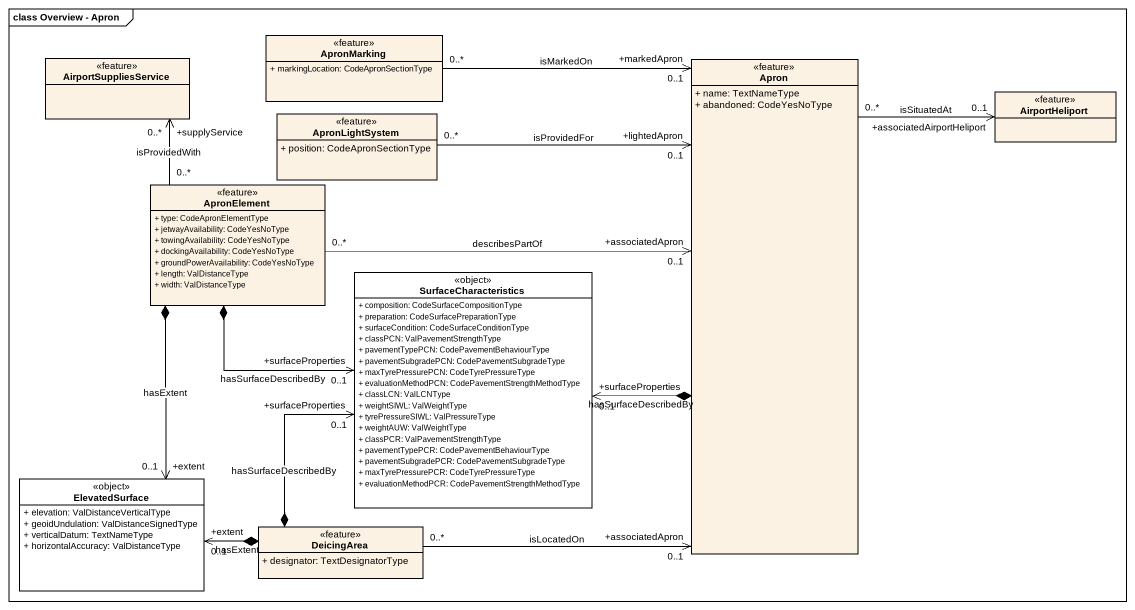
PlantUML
@startuml
mainframe class Overview - Apron
hide circle
hide empty members
skinparam classAttributeIconSize 0
class ApronMarking <<feature>> {
  + markingLocation: CodeApronSectionType
}
class AirportSuppliesService <<feature>>
class Apron <<feature>> {
  + name: TextNameType
  + abandoned: CodeYesNoType
}
class AirportHeliport <<feature>>
class ApronLightSystem <<feature>> {
  + position: CodeApronSectionType
}
class ApronElement <<feature>> {
  + type: CodeApronElementType
  + jetwayAvailability: CodeYesNoType
  + towingAvailability: CodeYesNoType
  + dockingAvailability: CodeYesNoType
  + groundPowerAvailability: CodeYesNoType
  + length: ValDistanceType
  + width: ValDistanceType
}
class SurfaceCharacteristics <<object>> #FFFFFF {
  + composition: CodeSurfaceCompositionType
  + preparation: CodeSurfacePreparationType
  + surfaceCondition: CodeSurfaceConditionType
  + classPCN: ValPavementStrengthType
  + pavementTypePCN: CodePavementBehaviourType
  + pavementSubgradePCN: CodePavementSubgradeType
  + maxTyrePressurePCN: CodeTyrePressureType
  + evaluationMethodPCN: CodePavementStrengthMethodType
  + classLCN: ValLCNType
  + weightSIWL: ValWeightType
  + tyrePressureSIWL: ValPressureType
  + weightAUW: ValWeightType
  + classPCR: ValPavementStrengthType
  + pavementTypePCR: CodePavementBehaviourType
  + pavementSubgradePCR: CodePavementSubgradeType
  + maxTyrePressurePCR: CodeTyrePressureType
  + evaluationMethodPCR: CodePavementStrengthMethodType
}
class ElevatedSurface <<object>> #FFFFFF {
  + elevation: ValDistanceVerticalType
  + geoidUndulation: ValDistanceSignedType
  + verticalDatum: TextNameType
  + horizontalAccuracy: ValDistanceType
}
class DeicingArea <<feature>> {
  + designator: TextDesignatorType
}
ApronMarking "0..*" -right-> "+markedApron\n0..1" Apron : isMarkedOn
Apron "0..*" -up-> "+associatedAirportHeliport\n0..1" AirportHeliport : isSituatedAt
Apron *-left-> "+surfaceProperties\n0..1" SurfaceCharacteristics : hasSurfaceDescribedBy
ApronLightSystem "0..*" -right-> "+lightedApron\n0..1" Apron : isProvidedFor
ApronElement "0..*" -up-> "+supplyService\n0..*" AirportSuppliesService : isProvidedWith
ApronElement "0..*" -right-> "+associatedApron\n0..1" Apron : describesPartOf
ApronElement *--> "+surfaceProperties\n0..1" SurfaceCharacteristics : hasSurfaceDescribedBy
ApronElement *--> "+extent\n0..1" ElevatedSurface : hasExtent
DeicingArea "0..*" -right-> "+associatedApron\n0..1" Apron : isLocatedOn
DeicingArea *-up-> "+surfaceProperties\n0..1" SurfaceCharacteristics : hasSurfaceDescribedBy
DeicingArea *-left-> "+extent\n0..1" ElevatedSurface : hasExtent
@enduml
